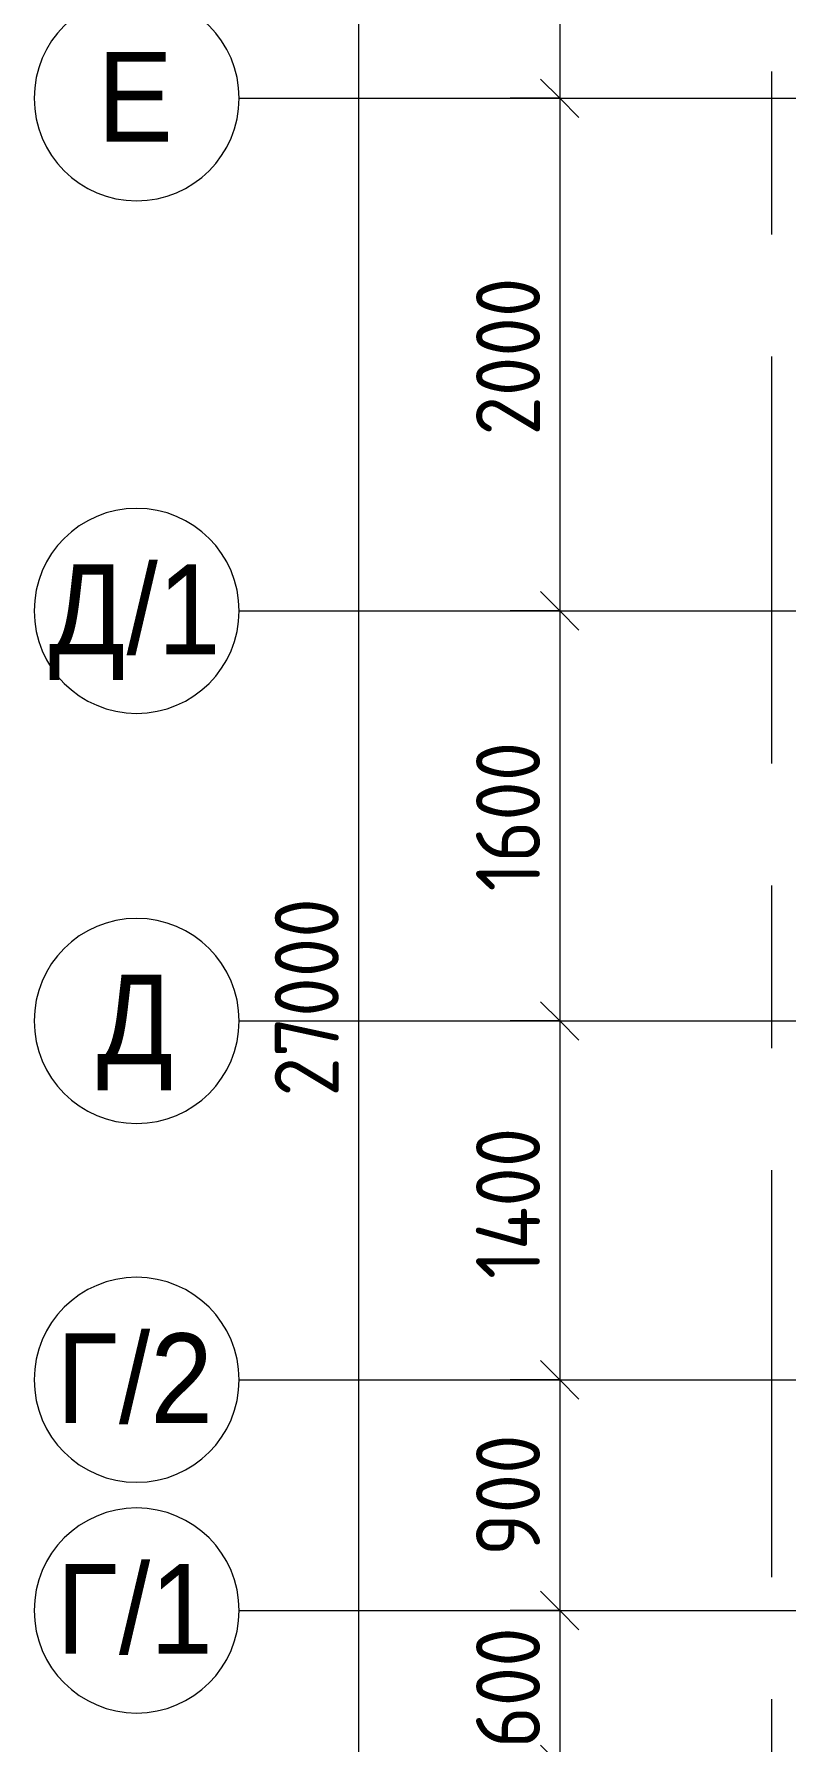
# Model space of a CAD drawing. Header units: millimetres. Extents: x 81682 to 274809, y -8553 to 29000.
# Drawn here: x 81682 to 84615, y 10588 to 17250 of the extents above; entities that cross this region are included whole.
import ezdxf

# ---------------------------------------------------------------- set-up
doc = ezdxf.new("R2010")
doc.units = ezdxf.units.MM
doc.linetypes.add('Осевая', pattern=[3175, 635, -476.25, 1587.5, -476.25])
for name, color, linetype, lineweight in [('A-ANNO-DIMS', 7, 'Continuous', 9), ('A-ANNO-DIMS-100', 7, 'Continuous', 9), ('Оси', 7, 'Continuous', 9), ('Оси-1', 7, 'Continuous', 20), ('Оси-2', 7, 'Осевая', 9)]:
    doc.layers.add(name, color=color, linetype=linetype, lineweight=lineweight)
doc.styles.add('Arial', font='arial.ttf', dxfattribs={"width": 0.9, "height": 350})
doc.styles.add('ISOCPEUR_1', font='isocpeur.ttf', dxfattribs={"width": 0.9, "height": 250})
doc.dimstyles.new('ISO-2_5_0_9К_БОЛЬШОЙ_1', dxfattribs={"dimscale": 304.8, "dimtxt": 248.995294, "dimasz": 0.492126, "dimexe": 0.393701, "dimexo": 0.984252, "dimgap": 0, "dimtad": 1, "dimdec": 0, "dimrnd": 10, "dimzin": 0, "dimdsep": 46, "dimtxsty": 'ISOCPEUR_1', "dimblk1": 'OBLIQUE', "dimblk2": 'OBLIQUE', "dimsah": 1, "dimcen": 0.09, "dimdle": 0.393701, "dimazin": 0, "dimtfac": 1, "dimtdec": 4, "dimtix": 1, "dimtmove": 0, "dimatfit": 3, "dimfxl": 1, "dimtvp": 1, "dimtolj": 1, "dimtzin": 0, "dimarcsym": 2})

# ---------------------------------------------------------------- blocks, each defined once
blk = doc.blocks.new('Ось сетки - D8-29747960-План расстановки осветительного оборудования 3 этажа в осях 23-33')
at = {"layer": 'Оси-1'}
for start, end in [(360, 180), (180, 360)]:
    blk.add_arc((0, 0), 4, start, end, dxfattribs=at)
blk = doc.blocks.new('DIMBLOCK100-План расстановки осветительного оборудования 3 этажа в осях 23-33')
at = {"layer": 'A-ANNO-DIMS-100', "lineweight": 20}
for p, q in [((83732.8, 18150), (83657.8, 18225)), ((83732.8, 18150), (83807.8, 18075)), ((83732.8, 17000), (83657.8, 17075)), ((83732.8, 17000), (83807.8, 16925))]:
    blk.add_line(p, q, dxfattribs=at)
at = {"layer": 'A-ANNO-DIMS-100'}
for p, q in [((83538.9, 18150), (83852.8, 18150)), ((83732.8, 18150), (83538.9, 18150)), ((83732.8, 18150), (83732.8, 17000)), ((83538.9, 17000), (83852.8, 17000)), ((83732.8, 17000), (83538.9, 17000))]:
    blk.add_line(p, q, dxfattribs=at)
at = {"layer": 'A-ANNO-DIMS-100', "color": 0, "insert": (83406.2, 17302.1), "char_height": 250, "width": 655.049, "attachment_point": 1, "rotation": 90, "line_spacing_factor": 1.149209, "style": 'ISOCPEUR_1'}
blk.add_mtext('1150', dxfattribs=at)
blk = doc.blocks.new('_Oblique')
at = {"color": 0, "linetype": 'ByBlock', "lineweight": -2}
blk.add_line((-0.5, -0.5), (0.5, 0.5), dxfattribs=at)
blk = doc.blocks.new('DIMBLOCK101-План расстановки осветительного оборудования 3 этажа в осях 23-33')
at = {"layer": 'A-ANNO-DIMS-100', "lineweight": 20}
for p, q in [((83732.8, 17000), (83657.8, 17075)), ((83732.8, 17000), (83807.8, 16925)), ((83732.8, 15000), (83657.8, 15075)), ((83732.8, 15000), (83807.8, 14925))]:
    blk.add_line(p, q, dxfattribs=at)
at = {"layer": 'A-ANNO-DIMS-100'}
for p, q in [((83538.9, 17000), (83852.8, 17000)), ((83732.8, 17000), (83538.9, 17000)), ((83732.8, 17000), (83732.8, 15000)), ((83538.9, 15000), (83852.8, 15000)), ((83732.8, 15000), (83538.9, 15000))]:
    blk.add_line(p, q, dxfattribs=at)
at = {"layer": 'A-ANNO-DIMS-100', "color": 0, "insert": (83406.2, 15684), "char_height": 250, "width": 758.478, "attachment_point": 1, "rotation": 90, "line_spacing_factor": 1.149209, "style": 'ISOCPEUR_1'}
blk.add_mtext('2000', dxfattribs=at)
blk = doc.blocks.new('DIMBLOCK102-План расстановки осветительного оборудования 3 этажа в осях 23-33')
at = {"layer": 'A-ANNO-DIMS-100', "lineweight": 20}
for p, q in [((83732.8, 15000), (83657.8, 15075)), ((83732.8, 15000), (83807.8, 14925)), ((83732.8, 13400), (83657.8, 13475)), ((83732.8, 13400), (83807.8, 13325))]:
    blk.add_line(p, q, dxfattribs=at)
at = {"layer": 'A-ANNO-DIMS-100'}
for p, q in [((83538.9, 15000), (83852.8, 15000)), ((83732.8, 15000), (83538.9, 15000)), ((83732.8, 15000), (83732.8, 13400)), ((83538.9, 13400), (83852.8, 13400)), ((83732.8, 13400), (83538.9, 13400))]:
    blk.add_line(p, q, dxfattribs=at)
at = {"layer": 'A-ANNO-DIMS-100', "color": 0, "insert": (83406.2, 13905.5), "char_height": 250, "width": 706.764, "attachment_point": 1, "rotation": 90, "line_spacing_factor": 1.149209, "style": 'ISOCPEUR_1'}
blk.add_mtext('1600', dxfattribs=at)
blk = doc.blocks.new('DIMBLOCK103-План расстановки осветительного оборудования 3 этажа в осях 23-33')
at = {"layer": 'A-ANNO-DIMS-100', "lineweight": 20}
for p, q in [((83732.8, 13400), (83657.8, 13475)), ((83732.8, 13400), (83807.8, 13325)), ((83732.8, 12000), (83657.8, 12075)), ((83732.8, 12000), (83807.8, 11925))]:
    blk.add_line(p, q, dxfattribs=at)
at = {"layer": 'A-ANNO-DIMS-100'}
for p, q in [((83538.9, 13400), (83852.8, 13400)), ((83732.8, 13400), (83538.9, 13400)), ((83732.8, 13400), (83732.8, 12000)), ((83538.9, 12000), (83852.8, 12000)), ((83732.8, 12000), (83538.9, 12000))]:
    blk.add_line(p, q, dxfattribs=at)
at = {"layer": 'A-ANNO-DIMS-100', "color": 0, "insert": (83406.2, 12393.5), "char_height": 250, "width": 735.494, "attachment_point": 1, "rotation": 90, "line_spacing_factor": 1.149209, "style": 'ISOCPEUR_1'}
blk.add_mtext('1400', dxfattribs=at)
blk = doc.blocks.new('DIMBLOCK104-План расстановки осветительного оборудования 3 этажа в осях 23-33')
at = {"layer": 'A-ANNO-DIMS-100', "lineweight": 20}
for p, q in [((83732.8, 12000), (83657.8, 12075)), ((83732.8, 12000), (83807.8, 11925)), ((83732.8, 11100), (83657.8, 11175)), ((83732.8, 11100), (83807.8, 11025))]:
    blk.add_line(p, q, dxfattribs=at)
at = {"layer": 'A-ANNO-DIMS-100'}
for p, q in [((83538.9, 12000), (83852.8, 12000)), ((83732.8, 12000), (83538.9, 12000)), ((83732.8, 12000), (83732.8, 11100)), ((83538.9, 11100), (83852.8, 11100)), ((83732.8, 11100), (83538.9, 11100))]:
    blk.add_line(p, q, dxfattribs=at)
at = {"layer": 'A-ANNO-DIMS-100', "color": 0, "insert": (83406.2, 11313), "char_height": 250, "width": 568.858, "attachment_point": 1, "rotation": 90, "line_spacing_factor": 1.149209, "style": 'ISOCPEUR_1'}
blk.add_mtext('900', dxfattribs=at)
blk = doc.blocks.new('DIMBLOCK105-План расстановки осветительного оборудования 3 этажа в осях 23-33')
at = {"layer": 'A-ANNO-DIMS-100', "lineweight": 20}
for p, q in [((83732.8, 11100), (83657.8, 11175)), ((83732.8, 11100), (83807.8, 11025)), ((83732.8, 10500), (83657.8, 10575)), ((83732.8, 10500), (83807.8, 10425))]:
    blk.add_line(p, q, dxfattribs=at)
at = {"layer": 'A-ANNO-DIMS-100'}
for p, q in [((83538.9, 11100), (83852.8, 11100)), ((83732.8, 11100), (83538.9, 11100)), ((83732.8, 11100), (83732.8, 10500)), ((83538.9, 10500), (83852.8, 10500)), ((83732.8, 10500), (83538.9, 10500))]:
    blk.add_line(p, q, dxfattribs=at)
at = {"layer": 'A-ANNO-DIMS-100', "color": 0, "insert": (83406.2, 10563), "char_height": 250, "width": 568.858, "attachment_point": 1, "rotation": 90, "line_spacing_factor": 1.149209, "style": 'ISOCPEUR_1'}
blk.add_mtext('600', dxfattribs=at)
blk = doc.blocks.new('DIMBLOCK109-План расстановки осветительного оборудования 3 этажа в осях 23-33')
at = {"layer": 'A-ANNO-DIMS-100'}
for p, q in [((82947.2, 27120), (82947.2, -120)), ((82753.2, 27000), (83067.2, 27000)), ((82947.2, 27000), (82753.2, 27000)), ((82753.2, 0), (83067.2, 0)), ((82947.2, 0), (82753.2, 0))]:
    blk.add_line(p, q, dxfattribs=at)
at = {"layer": 'A-ANNO-DIMS-100', "lineweight": 20}
for p, q in [((82947.2, 27000), (82872.2, 27075)), ((82947.2, 27000), (83022.2, 26925)), ((82947.2, 0), (82872.2, 75)), ((82947.2, 0), (83022.2, -75))]:
    blk.add_line(p, q, dxfattribs=at)
at = {"layer": 'A-ANNO-DIMS-100', "color": 0, "insert": (82620.6, 13105), "char_height": 250, "width": 948.097, "attachment_point": 1, "rotation": 90, "line_spacing_factor": 1.149209, "style": 'ISOCPEUR_1'}
blk.add_mtext('27000', dxfattribs=at)

msp = doc.modelspace()

# ---------------------------------------------------------------- linework, layer by layer
at = {"layer": 'Оси'}
for p, q in [((82481.8, 17000), (84981.8, 17000)), ((82481.8, 15000), (84981.8, 15000)), ((82481.8, 13400), (84981.8, 13400)), ((82481.8, 12000), (84110.5, 12000)), ((84161.3, 12000), (85790, 12000)), ((82481.8, 11100), (84981.8, 11100))]:
    msp.add_line(p, q, dxfattribs=at)
at = {"layer": 'Оси-2'}
for p, q in [((84560, 593.7), (84560, 19415.1)), ((84110.5, 12000), (84161.3, 12000))]:
    msp.add_line(p, q, dxfattribs=at)

# ---------------------------------------------------------------- block references
at = {"layer": 'Оси-1', "xscale": 99.99999999999993, "yscale": 99.99999999999993, "zscale": 99.99999999999993, "rotation": 269.9999999999994}
for p in [(82081.8, 17000), (82081.8, 15000), (82081.8, 13400), (82081.8, 12000), (82081.8, 11100)]:
    msp.add_blockref('Ось сетки - D8-29747960-План расстановки осветительного оборудования 3 этажа в осях 23-33', p, dxfattribs=at)

# ---------------------------------------------------------------- texts
at = {"layer": 'Оси', "char_height": 350, "attachment_point": 1, "style": 'Arial'}
for s, insert, width in [('\\fArial|b0|i0|c204|p34|;\\W.9;Е', (81929, 17181), 360.759), ('/1', (82042.3, 15181), 454.557), ('\\fArial|b0|i0|c204|p34|;\\W.9;Д', (81738.7, 15181), 367.975), ('\\fArial|b0|i0|c204|p34|;\\W.9;Д', (81926.3, 13581), 367.975), ('/2', (82012.5, 12181), 454.557), ('\\fArial|b0|i0|c204|p34|;\\W.9;Г', (81768.4, 12181), 295.823), ('\\fArial|b0|i0|c204|p34|;\\W.9;Г', (81768.4, 11281), 295.823), ('/1', (82012.5, 11281), 454.557)]:
    msp.add_mtext(s, dxfattribs=dict(at, insert=insert, width=width))

# ---------------------------------------------------------------- dimensions: what is measured, and where the dimension line sits
at = {"layer": 'A-ANNO-DIMS'}
for base, p1, p2, override, picture, middle in [((82947.2, 0), (83053.2, 27000), (83053.2, 0), {"dimpost": '<>', "dimfxl": 26999.999823}, 'DIMBLOCK109-План расстановки осветительного оборудования 3 этажа в осях 23-33', (82822.2, 13500)), ((83732.8, 17000), (83838.9, 18150), (83838.9, 17000), {"dimpost": '<>', "dimfxl": 1150}, 'DIMBLOCK100-План расстановки осветительного оборудования 3 этажа в осях 23-33', (83607.8, 17575)), ((83732.8, 15000), (83838.9, 17000), (83838.9, 15000), {"dimpost": '<>', "dimfxl": 2000.000075}, 'DIMBLOCK101-План расстановки осветительного оборудования 3 этажа в осях 23-33', (83607.8, 16000)), ((83732.8, 13400), (83838.9, 15000), (83838.9, 13400), {"dimpost": '<>', "dimfxl": 1600}, 'DIMBLOCK102-План расстановки осветительного оборудования 3 этажа в осях 23-33', (83607.8, 14200)), ((83732.8, 12000), (83838.9, 13400), (83838.9, 12000), {"dimpost": '<>', "dimfxl": 1399.999995}, 'DIMBLOCK103-План расстановки осветительного оборудования 3 этажа в осях 23-33', (83607.8, 12700)), ((83732.8, 11100), (83838.9, 12000), (83838.9, 11100), {"dimpost": '<>', "dimfxl": 900}, 'DIMBLOCK104-План расстановки осветительного оборудования 3 этажа в осях 23-33', (83607.8, 11550)), ((83732.8, 10500), (83838.9, 11100), (83838.9, 10500), {"dimpost": '<>', "dimfxl": 600}, 'DIMBLOCK105-План расстановки осветительного оборудования 3 этажа в осях 23-33', (83607.8, 10800))]:
    dim = msp.add_linear_dim(base=base, p1=p1, p2=p2, angle=90, dimstyle='ISO-2_5_0_9К_БОЛЬШОЙ_1', override=override, dxfattribs=at)
    dim.commit()
    dim.dimension.update_dxf_attribs({"geometry": picture, "text_midpoint": middle})

doc.saveas('drawing.dxf')
